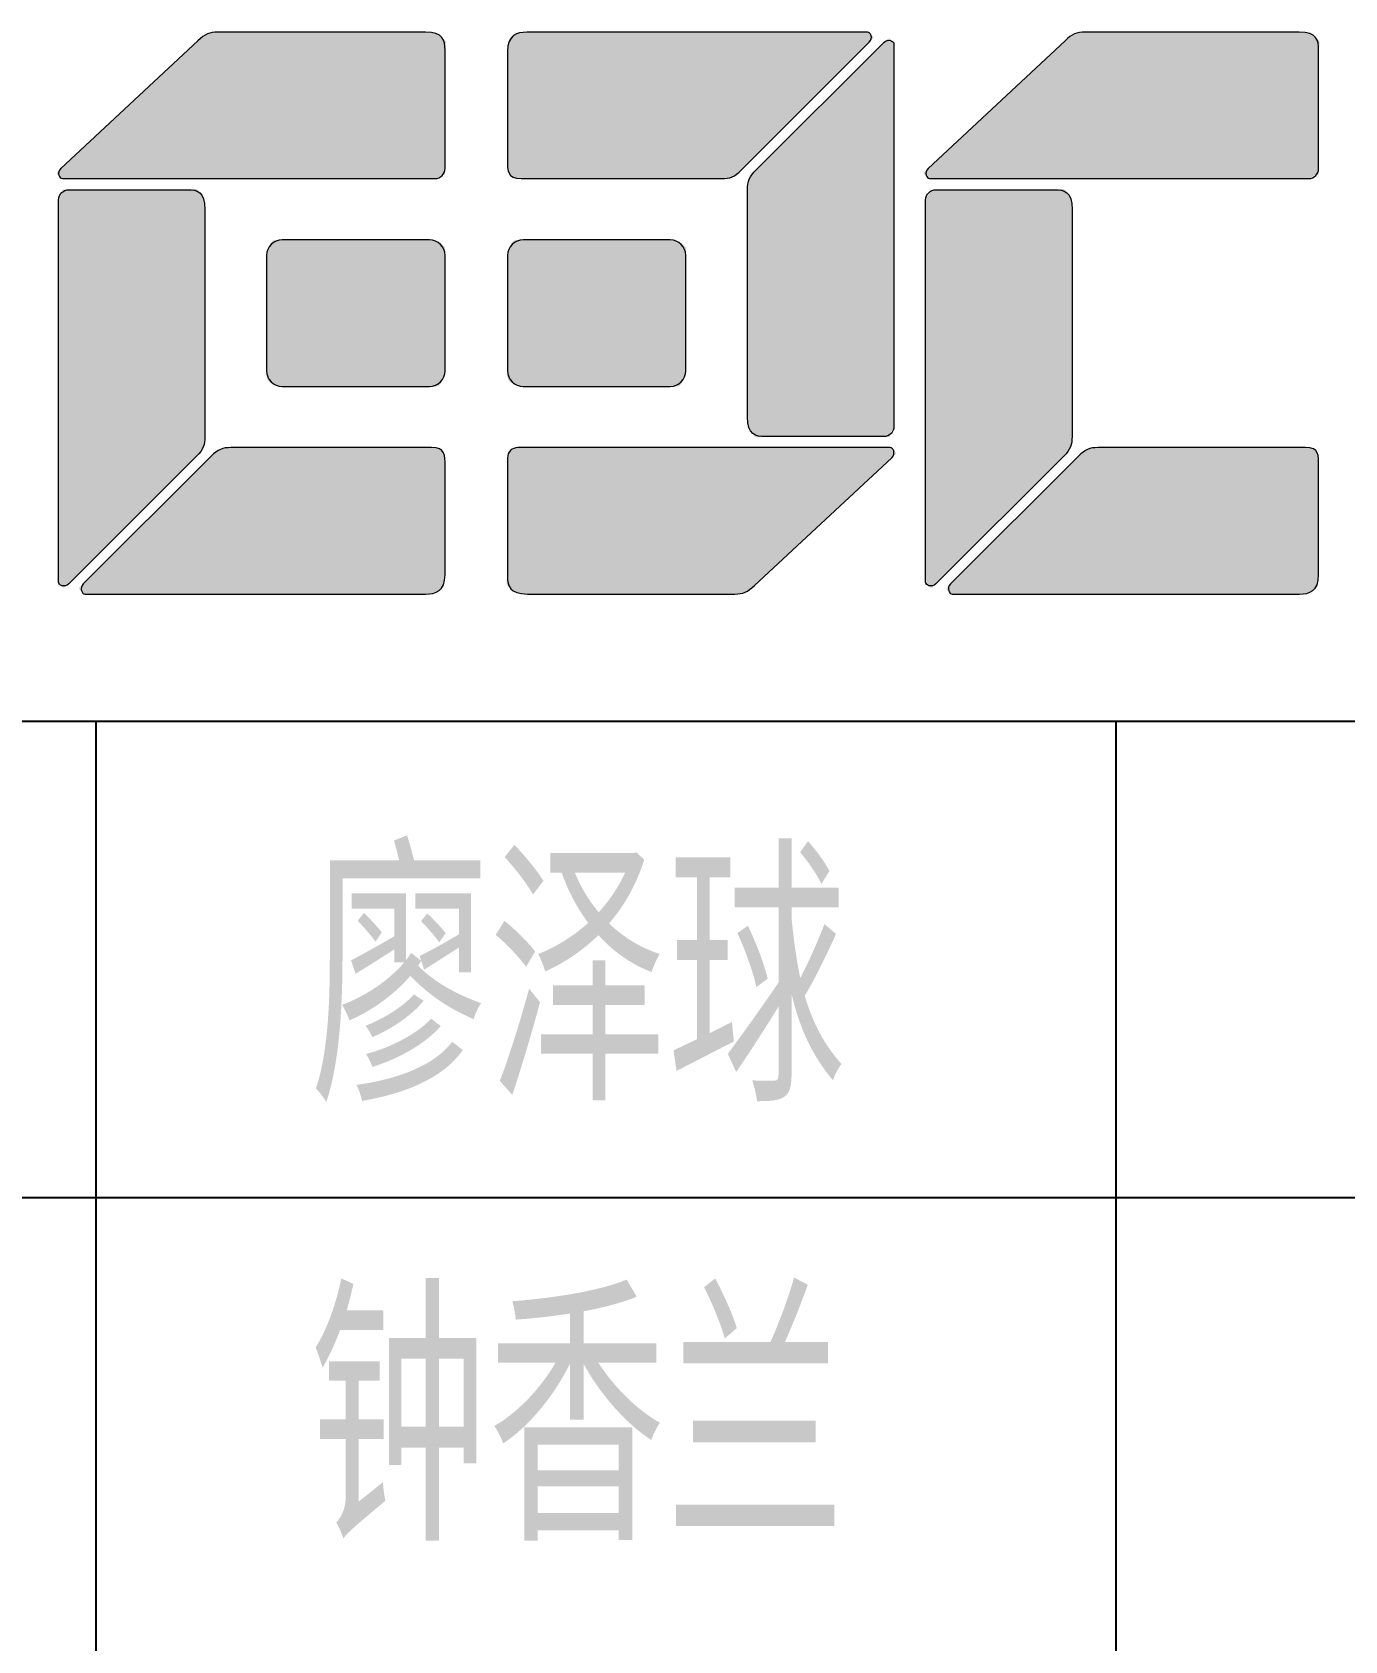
# Model space of a CAD drawing. Extents: x 38792 to 68517, y 3084 to 24109.
# Drawn here: x 59458 to 60423, y 4321 to 5503 of the extents above; entities that cross this region are included whole.
import ezdxf
from ezdxf.enums import TextEntityAlignment as Align

# ---------------------------------------------------------------- set-up
doc = ezdxf.new("R2010")
doc.units = 0
doc.header["$LTSCALE"] = 300
doc.header["$MEASUREMENT"] = 0
doc.layers.get('0').update_dxf_attribs({"color": 8, "linetype": 'CONTINUOUS'})
doc.layers.add('CON2', color=8, linetype='CONTINUOUS')
doc.styles.add('HZ', font='geditxt.shx', dxfattribs={"width": 0.75, "height": 250, "bigfont": 'hztxt1.shx'})
doc.styles.add('TK', font='geditxt.shx', dxfattribs={"width": 0.75, "bigfont": 'hztxt1.shx'})

# ---------------------------------------------------------------- blocks, each defined once
blk = doc.blocks.new('GEDI_TQ_2012')
at = {"color": 2}
for p, q in [((0, 28), (-180, 28)), ((-170, 0), (-170, 28)), ((-155, 0), (-155, 28)), ((-90, 21), (-180, 21))]:
    blk.add_line(p, q, dxfattribs=at)
blk = doc.blocks.new('LOGO_CEEC_2014')
at = {"true_color": 0x0068b6}
h = blk.add_hatch(color=152, dxfattribs=at)
h.dxf.hatch_style = 2
edge = h.paths.add_edge_path()
edge.add_spline(control_points=[(14.842, 10.128), (14.842, 10.128), (14.842, 10.128), (14.842, 10.128), (15.105, 10.128), (15.131, 10.01), (15.131, 9.866), (15.131, 9.866), (15.131, 8.126), (15.131, 8.126), (15.131, 8.044), (15.063, 7.977), (14.981, 7.977), (14.981, 7.977), (9.506, 7.977), (9.506, 7.977), (9.462, 7.977), (9.418, 8.06), (9.484, 8.126), (9.484, 8.126), (11.499, 10.002), (11.499, 10.002), (11.599, 10.103), (11.672, 10.128), (11.79, 10.128), (11.79, 10.128), (14.842, 10.128)], knot_values=[-1, 0, 0, 0, 0, 0.0001, 1, 1, 1, 2, 2, 2, 3, 3, 3, 4, 4, 4, 5, 5, 5, 6, 6, 6, 7, 7, 7, 8, 8, 8, 8], degree=3, periodic=0)
at = {"true_color": 0xe50011}
h = blk.add_hatch(color=12, dxfattribs=at)
h.dxf.hatch_style = 2
edge = h.paths.add_edge_path()
edge.add_spline(control_points=[(16.248, 7.977), (16.248, 7.977), (16.248, 7.977), (16.248, 7.977), (16.043, 7.977), (16.049, 8.095), (16.049, 8.24), (16.049, 8.24), (16.049, 9.845), (16.049, 9.845), (16.049, 10.089), (16.19, 10.128), (16.333, 10.128), (16.333, 10.128), (21.343, 10.128), (21.343, 10.128), (21.385, 10.128), (21.431, 10.045), (21.367, 9.981), (21.367, 9.981), (19.487, 8.102), (19.487, 8.102), (19.392, 8.002), (19.318, 7.977), (19.198, 7.977), (19.198, 7.977), (16.248, 7.977)], knot_values=[-1, 0, 0, 0, 0, 0.0001, 1, 1, 1, 2, 2, 2, 3, 3, 3, 4, 4, 4, 5, 5, 5, 6, 6, 6, 7, 7, 7, 8, 8, 8, 8], degree=3, periodic=0)
h = blk.add_hatch(color=12, dxfattribs=at)
h.dxf.hatch_style = 2
edge = h.paths.add_edge_path()
edge.add_spline(control_points=[(19.578, 4.478), (19.578, 4.478), (19.578, 4.478), (19.578, 4.478), (19.578, 4.213), (19.696, 4.185), (19.843, 4.185), (19.843, 4.185), (21.584, 4.185), (21.584, 4.185), (21.665, 4.185), (21.731, 4.253), (21.731, 4.336), (21.731, 4.336), (21.731, 9.953), (21.731, 9.953), (21.731, 9.997), (21.648, 10.042), (21.584, 9.976), (21.584, 9.976), (19.704, 8.105), (19.704, 8.105), (19.604, 8.005), (19.578, 7.935), (19.578, 7.815), (19.578, 7.815), (19.578, 4.478)], knot_values=[-1, 0, 0, 0, 0, 0.0001, 1, 1, 1, 2, 2, 2, 3, 3, 3, 4, 4, 4, 5, 5, 5, 6, 6, 6, 7, 7, 7, 8, 8, 8, 8], degree=3, periodic=0)
at = {"true_color": 0x0068b6}
h = blk.add_hatch(color=152, dxfattribs=at)
h.dxf.hatch_style = 2
edge = h.paths.add_edge_path()
edge.add_spline(control_points=[(27.687, 10.128), (27.687, 10.128), (27.687, 10.128), (27.687, 10.128), (27.953, 10.128), (27.975, 10.01), (27.975, 9.866), (27.975, 9.866), (27.975, 8.126), (27.975, 8.126), (27.975, 8.044), (27.912, 7.977), (27.828, 7.977), (27.828, 7.977), (22.256, 7.977), (22.256, 7.977), (22.213, 7.977), (22.168, 8.06), (22.232, 8.126), (22.232, 8.126), (24.248, 10.002), (24.248, 10.002), (24.348, 10.103), (24.42, 10.128), (24.54, 10.128), (24.54, 10.128), (27.687, 10.128)], knot_values=[-1, 0, 0, 0, 0, 0.0001, 1, 1, 1, 2, 2, 2, 3, 3, 3, 4, 4, 4, 5, 5, 5, 6, 6, 6, 7, 7, 7, 8, 8, 8, 8], degree=3, periodic=0)
h = blk.add_hatch(color=152, dxfattribs=at)
h.dxf.hatch_style = 2
edge = h.paths.add_edge_path()
edge.add_spline(control_points=[(11.601, 7.523), (11.601, 7.523), (11.601, 7.523), (11.601, 7.523), (11.601, 7.787), (11.483, 7.813), (11.339, 7.813), (11.339, 7.813), (9.6, 7.813), (9.6, 7.813), (9.518, 7.813), (9.45, 7.746), (9.45, 7.664), (9.45, 7.664), (9.45, 2.048), (9.45, 2.048), (9.45, 2.004), (9.533, 1.958), (9.6, 2.023), (9.6, 2.023), (11.478, 3.896), (11.478, 3.896), (11.576, 3.995), (11.601, 4.067), (11.601, 4.185), (11.601, 4.185), (11.601, 7.523)], knot_values=[-1, 0, 0, 0, 0, 0.0001, 1, 1, 1, 2, 2, 2, 3, 3, 3, 4, 4, 4, 5, 5, 5, 6, 6, 6, 7, 7, 7, 8, 8, 8, 8], degree=3, periodic=0)
h = blk.add_hatch(color=152, dxfattribs=at)
h.dxf.hatch_style = 2
edge = h.paths.add_edge_path()
edge.add_spline(control_points=[(24.35, 7.523), (24.35, 7.523), (24.35, 7.523), (24.35, 7.523), (24.35, 7.787), (24.234, 7.813), (24.087, 7.813), (24.087, 7.813), (22.349, 7.813), (22.349, 7.813), (22.267, 7.813), (22.197, 7.746), (22.197, 7.664), (22.197, 7.664), (22.197, 2.048), (22.197, 2.048), (22.197, 2.004), (22.284, 1.958), (22.349, 2.023), (22.349, 2.023), (24.227, 3.896), (24.227, 3.896), (24.326, 3.995), (24.35, 4.067), (24.35, 4.185), (24.35, 4.185), (24.35, 7.523)], knot_values=[-1, 0, 0, 0, 0, 0.0001, 1, 1, 1, 2, 2, 2, 3, 3, 3, 4, 4, 4, 5, 5, 5, 6, 6, 6, 7, 7, 7, 8, 8, 8, 8], degree=3, periodic=0)
h = blk.add_hatch(color=152, dxfattribs=at)
h.dxf.hatch_style = 2
edge = h.paths.add_edge_path()
edge.add_spline(control_points=[(14.902, 7.077), (14.902, 7.077), (14.902, 7.077), (14.902, 7.077), (15.028, 7.077), (15.131, 6.974), (15.131, 6.847), (15.131, 6.847), (15.131, 5.152), (15.131, 5.152), (15.131, 5.025), (15.028, 4.923), (14.902, 4.923), (14.902, 4.923), (12.737, 4.923), (12.737, 4.923), (12.611, 4.923), (12.508, 5.025), (12.508, 5.152), (12.508, 5.152), (12.508, 6.847), (12.508, 6.847), (12.508, 6.974), (12.611, 7.077), (12.737, 7.077), (12.737, 7.077), (14.902, 7.077)], knot_values=[-1, 0, 0, 0, 0, 0.0001, 1, 1, 1, 2, 2, 2, 3, 3, 3, 4, 4, 4, 5, 5, 5, 6, 6, 6, 7, 7, 7, 8, 8, 8, 8], degree=3, periodic=0)
at = {"true_color": 0xe50011}
h = blk.add_hatch(color=12, dxfattribs=at)
h.dxf.hatch_style = 2
edge = h.paths.add_edge_path()
edge.add_spline(control_points=[(18.443, 7.077), (18.443, 7.077), (18.443, 7.077), (18.443, 7.077), (18.566, 7.077), (18.672, 6.974), (18.672, 6.847), (18.672, 6.847), (18.672, 5.152), (18.672, 5.152), (18.672, 5.025), (18.566, 4.923), (18.443, 4.923), (18.443, 4.923), (16.28, 4.923), (16.28, 4.923), (16.153, 4.923), (16.049, 5.025), (16.049, 5.152), (16.049, 5.152), (16.049, 6.847), (16.049, 6.847), (16.049, 6.974), (16.153, 7.077), (16.28, 7.077), (16.28, 7.077), (18.443, 7.077)], knot_values=[-1, 0, 0, 0, 0, 0.0001, 1, 1, 1, 2, 2, 2, 3, 3, 3, 4, 4, 4, 5, 5, 5, 6, 6, 6, 7, 7, 7, 8, 8, 8, 8], degree=3, periodic=0)
at = {"true_color": 0x0068b6}
h = blk.add_hatch(color=152, dxfattribs=at)
h.dxf.hatch_style = 2
edge = h.paths.add_edge_path()
edge.add_spline(control_points=[(14.934, 4.024), (14.934, 4.024), (14.934, 4.024), (14.934, 4.024), (15.139, 4.024), (15.131, 3.905), (15.131, 3.76), (15.131, 3.76), (15.131, 2.156), (15.131, 2.156), (15.131, 1.911), (14.992, 1.872), (14.848, 1.872), (14.848, 1.872), (9.839, 1.872), (9.839, 1.872), (9.796, 1.872), (9.749, 1.957), (9.813, 2.02), (9.813, 2.02), (11.692, 3.898), (11.692, 3.898), (11.79, 3.995), (11.862, 4.024), (11.984, 4.024), (11.984, 4.024), (14.934, 4.024)], knot_values=[-1, 0, 0, 0, 0, 0.0001, 1, 1, 1, 2, 2, 2, 3, 3, 3, 4, 4, 4, 5, 5, 5, 6, 6, 6, 7, 7, 7, 8, 8, 8, 8], degree=3, periodic=0)
at = {"true_color": 0xe50011}
h = blk.add_hatch(color=12, dxfattribs=at)
h.dxf.hatch_style = 2
edge = h.paths.add_edge_path()
edge.add_spline(control_points=[(16.343, 1.872), (16.343, 1.872), (16.343, 1.872), (16.343, 1.872), (16.077, 1.872), (16.049, 1.989), (16.049, 2.135), (16.049, 2.135), (16.049, 3.874), (16.049, 3.874), (16.049, 3.957), (16.12, 4.024), (16.199, 4.024), (16.199, 4.024), (21.676, 4.024), (21.676, 4.024), (21.718, 4.024), (21.763, 3.94), (21.698, 3.874), (21.698, 3.874), (19.68, 1.998), (19.68, 1.998), (19.58, 1.898), (19.509, 1.872), (19.392, 1.872), (19.392, 1.872), (16.343, 1.872)], knot_values=[-1, 0, 0, 0, 0, 0.0001, 1, 1, 1, 2, 2, 2, 3, 3, 3, 4, 4, 4, 5, 5, 5, 6, 6, 6, 7, 7, 7, 8, 8, 8, 8], degree=3, periodic=0)
at = {"true_color": 0x0068b6}
h = blk.add_hatch(color=152, dxfattribs=at)
h.dxf.hatch_style = 2
edge = h.paths.add_edge_path()
edge.add_spline(control_points=[(27.78, 4.024), (27.78, 4.024), (27.78, 4.024), (27.78, 4.024), (27.985, 4.024), (27.975, 3.905), (27.975, 3.76), (27.975, 3.76), (27.975, 2.156), (27.975, 2.156), (27.975, 1.911), (27.838, 1.872), (27.695, 1.872), (27.695, 1.872), (22.588, 1.872), (22.588, 1.872), (22.544, 1.872), (22.501, 1.957), (22.564, 2.02), (22.564, 2.02), (24.443, 3.898), (24.443, 3.898), (24.54, 3.995), (24.612, 4.024), (24.732, 4.024), (24.732, 4.024), (27.78, 4.024)], knot_values=[-1, 0, 0, 0, 0, 0.0001, 1, 1, 1, 2, 2, 2, 3, 3, 3, 4, 4, 4, 5, 5, 5, 6, 6, 6, 7, 7, 7, 8, 8, 8, 8], degree=3, periodic=0)
at = {"lineweight": 0}
for points in [[(15.131, 8.126), (15.131, 8.044), (15.063, 7.977), (14.981, 7.977), (14.981, 7.977), (9.506, 7.977), (9.506, 7.977), (9.462, 7.977), (9.418, 8.06), (9.484, 8.126), (9.484, 8.126), (11.499, 10.002), (11.499, 10.002), (11.599, 10.103), (11.672, 10.128), (11.79, 10.128), (11.79, 10.128), (14.842, 10.128), (14.842, 10.128), (15.105, 10.128), (15.131, 10.01), (15.131, 9.866), (15.131, 9.866), (15.131, 8.126), (15.131, 8.126)], [(16.049, 9.845), (16.049, 10.089), (16.19, 10.128), (16.333, 10.128), (16.333, 10.128), (21.343, 10.128), (21.343, 10.128), (21.385, 10.128), (21.431, 10.045), (21.367, 9.981), (21.367, 9.981), (19.487, 8.102), (19.487, 8.102), (19.392, 8.002), (19.318, 7.977), (19.198, 7.977), (19.198, 7.977), (16.248, 7.977), (16.248, 7.977), (16.043, 7.977), (16.049, 8.095), (16.049, 8.24), (16.049, 8.24), (16.049, 9.845), (16.049, 9.845)], [(21.584, 4.185), (21.665, 4.185), (21.731, 4.253), (21.731, 4.336), (21.731, 4.336), (21.731, 9.953), (21.731, 9.953), (21.731, 9.997), (21.648, 10.042), (21.584, 9.976), (21.584, 9.976), (19.704, 8.105), (19.704, 8.105), (19.604, 8.005), (19.578, 7.935), (19.578, 7.815), (19.578, 7.815), (19.578, 4.478), (19.578, 4.478), (19.578, 4.213), (19.696, 4.185), (19.843, 4.185), (19.843, 4.185), (21.584, 4.185), (21.584, 4.185)], [(27.975, 8.126), (27.975, 8.044), (27.912, 7.977), (27.828, 7.977), (27.828, 7.977), (22.256, 7.977), (22.256, 7.977), (22.213, 7.977), (22.168, 8.06), (22.232, 8.126), (22.232, 8.126), (24.248, 10.002), (24.248, 10.002), (24.348, 10.103), (24.42, 10.128), (24.54, 10.128), (24.54, 10.128), (27.687, 10.128), (27.687, 10.128), (27.953, 10.128), (27.975, 10.01), (27.975, 9.866), (27.975, 9.866), (27.975, 8.126), (27.975, 8.126)], [(9.6, 7.813), (9.518, 7.813), (9.45, 7.746), (9.45, 7.664), (9.45, 7.664), (9.45, 2.048), (9.45, 2.048), (9.45, 2.004), (9.533, 1.958), (9.6, 2.023), (9.6, 2.023), (11.478, 3.896), (11.478, 3.896), (11.576, 3.995), (11.601, 4.067), (11.601, 4.185), (11.601, 4.185), (11.601, 7.523), (11.601, 7.523), (11.601, 7.787), (11.483, 7.813), (11.339, 7.813), (11.339, 7.813), (9.6, 7.813), (9.6, 7.813)], [(22.349, 7.813), (22.267, 7.813), (22.197, 7.746), (22.197, 7.664), (22.197, 7.664), (22.197, 2.048), (22.197, 2.048), (22.197, 2.004), (22.284, 1.958), (22.349, 2.023), (22.349, 2.023), (24.227, 3.896), (24.227, 3.896), (24.326, 3.995), (24.35, 4.067), (24.35, 4.185), (24.35, 4.185), (24.35, 7.523), (24.35, 7.523), (24.35, 7.787), (24.234, 7.813), (24.087, 7.813), (24.087, 7.813), (22.349, 7.813), (22.349, 7.813)], [(15.131, 5.152), (15.131, 5.025), (15.028, 4.923), (14.902, 4.923), (14.902, 4.923), (12.737, 4.923), (12.737, 4.923), (12.611, 4.923), (12.508, 5.025), (12.508, 5.152), (12.508, 5.152), (12.508, 6.847), (12.508, 6.847), (12.508, 6.974), (12.611, 7.077), (12.737, 7.077), (12.737, 7.077), (14.902, 7.077), (14.902, 7.077), (15.028, 7.077), (15.131, 6.974), (15.131, 6.847), (15.131, 6.847), (15.131, 5.152), (15.131, 5.152)], [(18.672, 5.152), (18.672, 5.025), (18.566, 4.923), (18.443, 4.923), (18.443, 4.923), (16.28, 4.923), (16.28, 4.923), (16.153, 4.923), (16.049, 5.025), (16.049, 5.152), (16.049, 5.152), (16.049, 6.847), (16.049, 6.847), (16.049, 6.974), (16.153, 7.077), (16.28, 7.077), (16.28, 7.077), (18.443, 7.077), (18.443, 7.077), (18.566, 7.077), (18.672, 6.974), (18.672, 6.847), (18.672, 6.847), (18.672, 5.152), (18.672, 5.152)], [(15.131, 2.156), (15.131, 1.911), (14.992, 1.872), (14.848, 1.872), (14.848, 1.872), (9.839, 1.872), (9.839, 1.872), (9.796, 1.872), (9.749, 1.957), (9.813, 2.02), (9.813, 2.02), (11.692, 3.898), (11.692, 3.898), (11.79, 3.995), (11.862, 4.024), (11.984, 4.024), (11.984, 4.024), (14.934, 4.024), (14.934, 4.024), (15.139, 4.024), (15.131, 3.905), (15.131, 3.76), (15.131, 3.76), (15.131, 2.156), (15.131, 2.156)], [(16.049, 3.874), (16.049, 3.957), (16.12, 4.024), (16.199, 4.024), (16.199, 4.024), (21.676, 4.024), (21.676, 4.024), (21.718, 4.024), (21.763, 3.94), (21.698, 3.874), (21.698, 3.874), (19.68, 1.998), (19.68, 1.998), (19.58, 1.898), (19.509, 1.872), (19.392, 1.872), (19.392, 1.872), (16.343, 1.872), (16.343, 1.872), (16.077, 1.872), (16.049, 1.989), (16.049, 2.135), (16.049, 2.135), (16.049, 3.874), (16.049, 3.874)], [(27.975, 2.156), (27.975, 1.911), (27.838, 1.872), (27.695, 1.872), (27.695, 1.872), (22.588, 1.872), (22.588, 1.872), (22.544, 1.872), (22.501, 1.957), (22.564, 2.02), (22.564, 2.02), (24.443, 3.898), (24.443, 3.898), (24.54, 3.995), (24.612, 4.024), (24.732, 4.024), (24.732, 4.024), (27.78, 4.024), (27.78, 4.024), (27.985, 4.024), (27.975, 3.905), (27.975, 3.76), (27.975, 3.76), (27.975, 2.156), (27.975, 2.156)]]:
    blk.add_open_spline(points, degree=3, knots=[0, 0, 0, 0, 1, 1, 1, 2, 2, 2, 3, 3, 3, 4, 4, 4, 5, 5, 5, 6, 6, 6, 7, 7, 7, 8, 8, 8, 8], dxfattribs=at)
blk = doc.blocks.new('CEEC_TK_A2')
for name, p in [('GEDI_TQ_2012', (584, 10)), ('LOGO_CEEC_2014', (404, 38))]:
    blk.add_blockref(name, p)
at = {"style": 'TK', "width": 0.85}
for tag, height, p in [('PROJECTNAME', 4.75, (529, 44)), ('PHASE', 4, (571, 44)), ('DRAWINGNAME', 4.75, (539, 31))]:
    blk.add_attdef(tag, text='', height=height, dxfattribs=at).set_placement(p, align=Align.MIDDLE_CENTER)
for tag, p, height in [('APPROVE', (416, 32.75), 3.5), ('DESIGN', (461, 32.75), 3.5), ('REVIEW1', (416, 25.75), 3.5), ('DRAW', (461, 25.75), 3.5), ('DRAWINGNUMBER', (511, 18.5), 4), ('REVIEW2', (416, 18.75), 3.5), ('PROPORTION', (461, 18.75), 3.5), ('CHECK', (416, 11.75), 3.5), ('DATE', (461, 11.75), 3.5), ('VERSION', (577, 11.75), 3.5)]:
    blk.add_attdef(tag, p, '', height=height, dxfattribs=at)

msp = doc.modelspace()

# ---------------------------------------------------------------- block references
at = {"layer": 'CON2', "color": 0, "xscale": 50, "yscale": 50, "zscale": 50}
msp.add_blockref('CEEC_TK_A2', (38804.95372, 3096.08957), dxfattribs=at)

# ---------------------------------------------------------------- texts
at = {"color": 7, "char_height": 175, "width": 567.3720472, "attachment_point": 1, "style": 'HZ'}
for s, insert in [('廖泽球', (59662.52452, 4892.25275)), ('钟香兰', (59661.62698, 4569.25313))]:
    msp.add_mtext(s, dxfattribs=dict(at, insert=insert))

doc.saveas('drawing.dxf')
